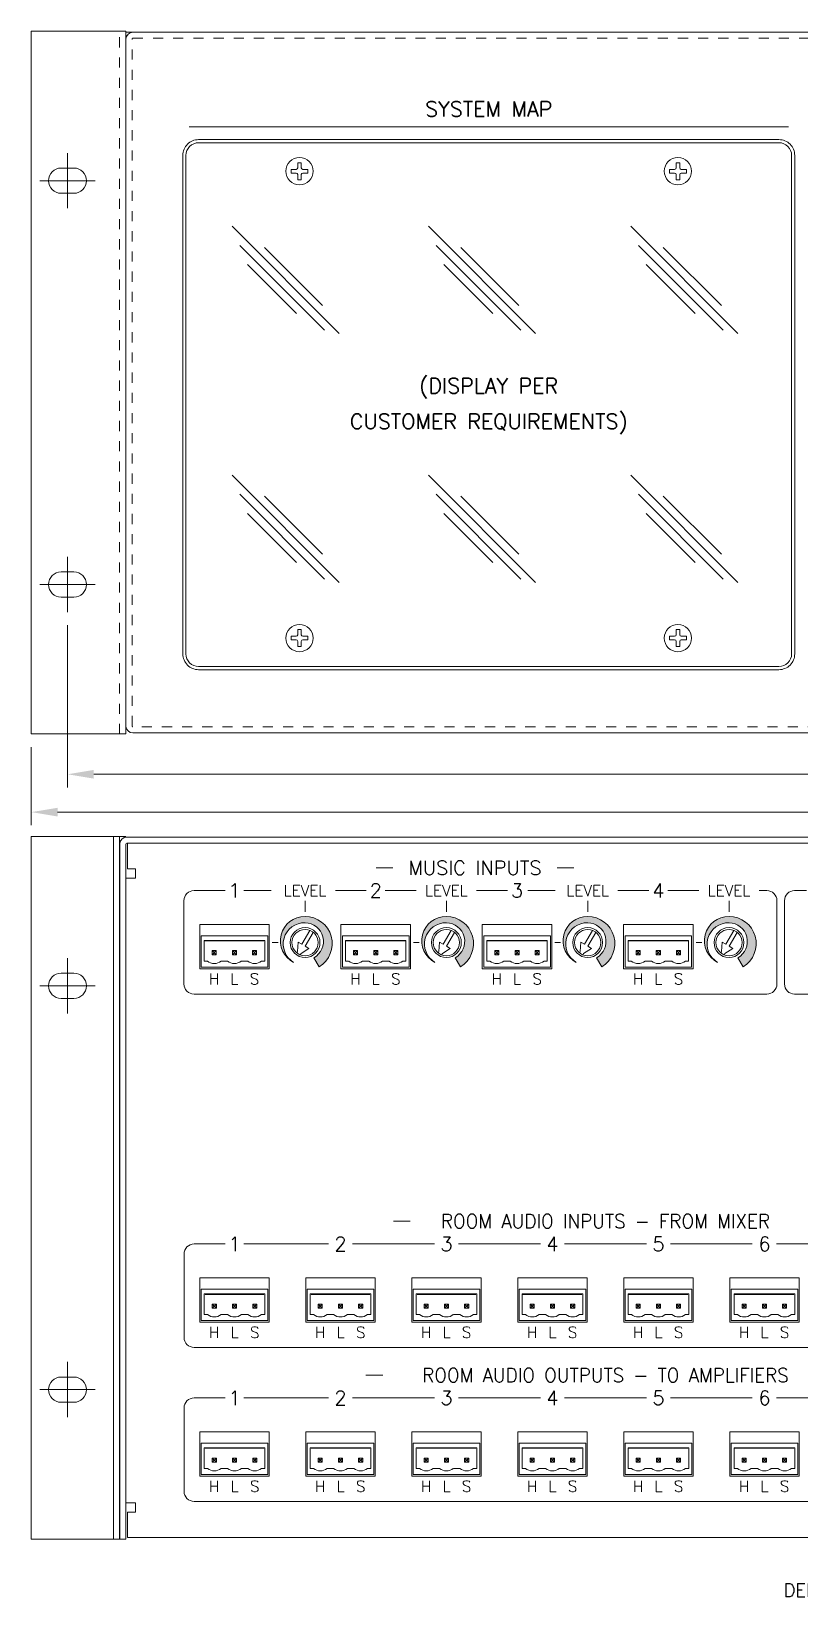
# Model space of a CAD drawing. Header units: inches. Extents: x 4.4 to 24.6, y 1.9 to 17.4.
# Drawn here: x 4.39 to 12, y 1.85 to 17.36 of the extents above; entities that cross this region are included whole.
import ezdxf
from ezdxf.enums import TextEntityAlignment as Align

# ---------------------------------------------------------------- set-up
doc = ezdxf.new("R2010")
doc.units = ezdxf.units.IN
doc.header["$LTSCALE"] = 0.4
doc.header["$MEASUREMENT"] = 0
doc.linetypes.add('HIDDEN', pattern=[0.375, 0.25, -0.125])
for name, color, linetype, lineweight in [('ML800-DIMENSION', 7, 'Continuous', 9), ('ML800-HIDDEN', 7, 'HIDDEN', 5), ('ML800-OBJECT', 7, 'Continuous', 15), ('ML800-TEXT', 7, 'Continuous', 9)]:
    doc.layers.add(name, color=color, linetype=linetype, lineweight=lineweight)
doc.styles.add('C-Size', font='romans.shx', dxfattribs={"height": 0.13})
doc.styles.add('Romans', font='romans')
doc.styles.add('TERMINALS', font='romans.shx', dxfattribs={"height": 0.11})
doc.styles.add('TITLE', font='romans.shx', dxfattribs={"height": 0.14})
doc.dimstyles.new('C-Size 2plc', dxfattribs={"dimscale": 0, "dimtxt": 0.13, "dimasz": 0.26, "dimexe": 0.13, "dimexo": 0.13, "dimgap": 0.117, "dimtad": 0, "dimtih": 1, "dimtoh": 1, "dimzin": 4, "dimdsep": 46, "dimtxsty": 'Romans', "dimcen": 0.09, "dimclrd": 256, "dimclre": 256, "dimclrt": 256, "dimazin": 0, "dimtfac": 1, "dimtofl": 0, "dimtmove": 0, "dimatfit": 3, "dimfxl": 0, "dimtolj": 1, "dimtzin": 0, "dimlwd": -1, "dimlwe": -1, "dimarcsym": 0})

# ---------------------------------------------------------------- blocks, each defined once
blk = doc.blocks.new('*D4')
at = {"layer": 'Defpoints', "color": 0}
for p in [(4.751, 11.606), (23.033, 11.606), (23.033, 10)]:
    blk.add_point(p, dxfattribs=at)
at = {"layer": 'ML800-DIMENSION'}
for p, q in [((4.751, 11.476), (4.751, 9.87)), ((23.033, 11.476), (23.033, 9.87)), ((5.011, 10), (13.524, 10)), ((22.773, 10), (14.26, 10))]:
    blk.add_line(p, q, dxfattribs=at)
for points in [[(5.011, 10.043), (5.011, 9.957), (4.751, 10)], [(22.773, 10.043), (22.773, 9.957), (23.033, 10)]]:
    blk.add_solid(points, dxfattribs=at)
at = {"layer": 'ML800-DIMENSION', "insert": (13.892, 10), "char_height": 0.13, "attachment_point": 5, "style": 'Romans'}
blk.add_mtext('\\A1;18.28', dxfattribs=at)
blk = doc.blocks.new('*D5')
at = {"layer": 'Defpoints', "color": 0}
for p in [(4.392, 10.399), (23.392, 10.399), (23.392, 9.625)]:
    blk.add_point(p, dxfattribs=at)
at = {"layer": 'ML800-DIMENSION'}
for p, q in [((4.392, 10.269), (4.392, 9.495)), ((23.392, 10.269), (23.392, 9.495)), ((4.652, 9.625), (13.524, 9.625)), ((23.132, 9.625), (14.26, 9.625))]:
    blk.add_line(p, q, dxfattribs=at)
for points in [[(4.652, 9.668), (4.652, 9.582), (4.392, 9.625)], [(23.132, 9.668), (23.132, 9.582), (23.392, 9.625)]]:
    blk.add_solid(points, dxfattribs=at)
at = {"layer": 'ML800-DIMENSION', "insert": (13.892, 9.625), "char_height": 0.13, "attachment_point": 5, "style": 'Romans'}
blk.add_mtext('\\A1;19.00', dxfattribs=at)

msp = doc.modelspace()

# ---------------------------------------------------------------- hatches: boundary and pattern name
at = {"layer": 'ML800-TEXT'}
for points in [[(7.104, 8.591, 0.794148), (6.991, 8.137, -0.775683), (7.104, 8.529, -0.764928), (7.191, 8.182), (7.243, 8.093, 0.762303)], [(8.504, 8.591, 0.794148), (8.391, 8.137, -0.775683), (8.504, 8.529, -0.764928), (8.591, 8.182), (8.643, 8.093, 0.762303)], [(9.904, 8.591, 0.794148), (9.791, 8.137, -0.775683), (9.904, 8.529, -0.764928), (9.991, 8.182), (10.043, 8.093, 0.762303)], [(11.304, 8.591, 0.794148), (11.191, 8.137, -0.775683), (11.304, 8.529, -0.764928), (11.391, 8.182), (11.443, 8.093, 0.762303)]]:
    msp.add_hatch(color=256, dxfattribs=at).paths.add_polyline_path(points)

# ---------------------------------------------------------------- linework, layer by layer
at = {"layer": 'ML800-DIMENSION'}
for p, q in [((4.751, 16.152), (4.751, 15.606)), ((5.025, 15.879), (4.477, 15.879)), ((7.441, 14.366), (6.381, 15.427)), ((9.387, 14.366), (8.326, 15.427)), ((11.392, 14.366), (10.331, 15.427)), ((7.296, 14.398), (6.457, 15.238)), ((7.277, 14.644), (6.702, 15.218)), ((9.242, 14.398), (8.402, 15.238)), ((9.223, 14.644), (8.648, 15.218)), ((11.247, 14.398), (10.407, 15.238)), ((11.228, 14.644), (10.653, 15.218)), ((7.019, 14.563), (6.533, 15.049)), ((8.965, 14.563), (8.478, 15.049)), ((10.97, 14.563), (10.483, 15.049)), ((7.441, 11.901), (6.381, 12.962)), ((9.387, 11.901), (8.326, 12.962)), ((11.392, 11.901), (10.331, 12.962)), ((7.296, 11.933), (6.457, 12.773)), ((7.277, 12.179), (6.702, 12.754)), ((9.242, 11.933), (8.402, 12.773)), ((9.223, 12.179), (8.648, 12.754)), ((11.247, 11.933), (10.407, 12.773)), ((11.228, 12.179), (10.653, 12.754)), ((7.019, 12.098), (6.533, 12.584)), ((8.965, 12.098), (8.478, 12.584)), ((10.97, 12.098), (10.483, 12.584)), ((4.751, 12.152), (4.751, 11.606)), ((5.025, 11.879), (4.477, 11.879)), ((4.751, 8.179), (4.751, 7.632)), ((5.025, 7.905), (4.477, 7.905)), ((4.751, 4.179), (4.751, 3.632)), ((5.025, 3.905), (4.477, 3.905))]:
    msp.add_line(p, q, dxfattribs=at)
at = {"layer": 'ML800-HIDDEN'}
for p, q in [((5.267, 10.399), (5.267, 17.359)), ((5.39, 10.478), (5.39, 17.282)), ((5.398, 17.29), (22.386, 17.29)), ((22.386, 10.47), (5.398, 10.47))]:
    msp.add_line(p, q, dxfattribs=at)
for centre, start, end in [((5.398, 17.282), 90, 180), ((5.398, 10.478), 180, 270)]:
    msp.add_arc(centre, 0.008, start, end, dxfattribs=at)
at = {"layer": 'ML800-OBJECT'}
for p, q in [((4.392, 17.359), (5.327, 17.359)), ((4.392, 10.399), (4.392, 17.359)), ((5.327, 10.399), (5.327, 17.359)), ((5.327, 17.35), (22.457, 17.35)), ((5.327, 17.29), (5.33, 17.29)), ((5.33, 10.478), (5.33, 17.282)), ((4.813, 16.004), (4.688, 16.004)), ((6.965, 15.955), (6.965, 15.991)), ((6.965, 15.991), (7.016, 15.991)), ((7.031, 16.057), (7.067, 16.057)), ((7.031, 16.006), (7.031, 16.057)), ((7.067, 16.006), (7.067, 16.057)), ((7.082, 15.991), (7.133, 15.991)), ((7.133, 15.955), (7.133, 15.991)), ((10.714, 15.955), (10.714, 15.991)), ((10.765, 15.991), (10.714, 15.991)), ((10.816, 16.057), (10.78, 16.057)), ((10.78, 16.006), (10.78, 16.057)), ((10.816, 16.006), (10.816, 16.057)), ((10.882, 15.991), (10.831, 15.991)), ((10.882, 15.955), (10.882, 15.991)), ((6.965, 15.955), (7.016, 15.955)), ((7.031, 15.889), (7.031, 15.94)), ((7.031, 15.889), (7.067, 15.889)), ((7.067, 15.889), (7.067, 15.94)), ((7.082, 15.955), (7.133, 15.955)), ((10.765, 15.955), (10.714, 15.955)), ((10.78, 15.889), (10.78, 15.94)), ((10.816, 15.889), (10.78, 15.889)), ((10.816, 15.889), (10.816, 15.94)), ((10.882, 15.955), (10.831, 15.955)), ((4.813, 15.754), (4.688, 15.754)), ((5.924, 11.6), (5.924, 15.724)), ((11.924, 15.724), (11.924, 11.6)), ((4.813, 12.004), (4.688, 12.004)), ((4.813, 11.754), (4.688, 11.754)), ((6.965, 11.367), (7.016, 11.367)), ((6.965, 11.367), (6.965, 11.331)), ((6.965, 11.331), (7.016, 11.331)), ((7.031, 11.433), (7.067, 11.433)), ((7.031, 11.433), (7.031, 11.382)), ((7.067, 11.433), (7.067, 11.382)), ((7.082, 11.367), (7.133, 11.367)), ((7.082, 11.331), (7.133, 11.331)), ((7.133, 11.367), (7.133, 11.331)), ((10.714, 11.367), (10.714, 11.331)), ((10.765, 11.367), (10.714, 11.367)), ((10.765, 11.331), (10.714, 11.331)), ((10.78, 11.433), (10.78, 11.382)), ((10.816, 11.433), (10.78, 11.433)), ((10.816, 11.433), (10.816, 11.382)), ((10.882, 11.367), (10.831, 11.367)), ((10.882, 11.331), (10.831, 11.331)), ((10.882, 11.367), (10.882, 11.331)), ((7.031, 11.316), (7.031, 11.265)), ((7.031, 11.265), (7.067, 11.265)), ((7.067, 11.316), (7.067, 11.265)), ((10.78, 11.316), (10.78, 11.265)), ((10.816, 11.265), (10.78, 11.265)), ((10.816, 11.316), (10.816, 11.265)), ((5.327, 10.399), (4.392, 10.399)), ((5.398, 10.41), (22.386, 10.41)), ((4.392, 9.385), (5.327, 9.385)), ((4.392, 2.425), (4.392, 9.385)), ((5.207, 2.425), (5.207, 9.385)), ((5.267, 2.425), (5.267, 9.385)), ((5.268, 9.308), (5.268, 2.425)), ((5.327, 9.377), (5.327, 9.385)), ((5.33, 9.308), (5.33, 2.425)), ((22.446, 9.378), (5.338, 9.378)), ((22.446, 9.316), (5.338, 9.316)), ((5.345, 9.316), (5.345, 9.065)), ((5.345, 9.065), (5.423, 9.065)), ((5.423, 8.972), (5.423, 9.065)), ((5.33, 8.972), (5.423, 8.972)), ((6.748, 8.511), (6.06, 8.511)), ((6.06, 8.511), (6.06, 8.073)), ((6.074, 8.399), (6.734, 8.399)), ((6.074, 8.399), (6.074, 8.089)), ((6.734, 8.399), (6.734, 8.089)), ((6.748, 8.511), (6.748, 8.073)), ((7.072, 8.317), (7.151, 8.454)), ((7.106, 8.297), (7.185, 8.434)), ((8.148, 8.511), (7.46, 8.511)), ((7.46, 8.511), (7.46, 8.073)), ((7.474, 8.399), (8.134, 8.399)), ((7.474, 8.399), (7.474, 8.089)), ((8.134, 8.399), (8.134, 8.089)), ((8.148, 8.511), (8.148, 8.073)), ((8.472, 8.317), (8.551, 8.454)), ((8.506, 8.297), (8.585, 8.434)), ((9.548, 8.511), (8.86, 8.511)), ((8.86, 8.511), (8.86, 8.073)), ((8.874, 8.399), (9.534, 8.399)), ((8.874, 8.399), (8.874, 8.089)), ((9.534, 8.399), (9.534, 8.089)), ((9.548, 8.511), (9.548, 8.073)), ((9.872, 8.317), (9.951, 8.454)), ((9.906, 8.297), (9.985, 8.434)), ((10.948, 8.511), (10.26, 8.511)), ((10.26, 8.511), (10.26, 8.073)), ((10.274, 8.399), (10.934, 8.399)), ((10.274, 8.399), (10.274, 8.089)), ((10.934, 8.399), (10.934, 8.089)), ((10.948, 8.511), (10.948, 8.073)), ((11.272, 8.317), (11.351, 8.454)), ((11.306, 8.297), (11.385, 8.434)), ((6.104, 8.355), (6.704, 8.355)), ((6.104, 8.355), (6.104, 8.149)), ((6.696, 8.349), (6.112, 8.349)), ((6.184, 8.253), (6.224, 8.213)), ((6.184, 8.213), (6.224, 8.253)), ((6.184, 8.253), (6.184, 8.213)), ((6.184, 8.253), (6.224, 8.253)), ((6.224, 8.253), (6.224, 8.213)), ((6.384, 8.253), (6.424, 8.213)), ((6.384, 8.213), (6.424, 8.253)), ((6.384, 8.253), (6.424, 8.253)), ((6.384, 8.253), (6.384, 8.213)), ((6.424, 8.253), (6.424, 8.213)), ((6.584, 8.253), (6.584, 8.213)), ((6.584, 8.253), (6.624, 8.253)), ((6.584, 8.213), (6.624, 8.253)), ((6.584, 8.253), (6.624, 8.213)), ((6.624, 8.253), (6.624, 8.213)), ((6.704, 8.355), (6.704, 8.149)), ((7.022, 8.232), (7.03, 8.245)), ((7.035, 8.338), (7.03, 8.245)), ((7.072, 8.317), (7.035, 8.338)), ((7.057, 8.212), (7.064, 8.225)), ((7.143, 8.276), (7.064, 8.225)), ((7.143, 8.276), (7.106, 8.297)), ((7.504, 8.355), (8.104, 8.355)), ((7.504, 8.355), (7.504, 8.149)), ((8.096, 8.349), (7.512, 8.349)), ((7.584, 8.253), (7.624, 8.213)), ((7.584, 8.213), (7.624, 8.253)), ((7.584, 8.253), (7.584, 8.213)), ((7.584, 8.253), (7.624, 8.253)), ((7.624, 8.253), (7.624, 8.213)), ((7.784, 8.253), (7.824, 8.213)), ((7.784, 8.213), (7.824, 8.253)), ((7.784, 8.253), (7.824, 8.253)), ((7.784, 8.253), (7.784, 8.213)), ((7.824, 8.253), (7.824, 8.213)), ((7.984, 8.253), (7.984, 8.213)), ((7.984, 8.253), (8.024, 8.253)), ((7.984, 8.213), (8.024, 8.253)), ((7.984, 8.253), (8.024, 8.213)), ((8.024, 8.253), (8.024, 8.213)), ((8.104, 8.355), (8.104, 8.149)), ((8.422, 8.232), (8.43, 8.245)), ((8.435, 8.338), (8.43, 8.245)), ((8.472, 8.317), (8.435, 8.338)), ((8.457, 8.212), (8.464, 8.225)), ((8.543, 8.276), (8.464, 8.225)), ((8.543, 8.276), (8.506, 8.297)), ((8.904, 8.355), (9.504, 8.355)), ((8.904, 8.355), (8.904, 8.149)), ((9.496, 8.349), (8.912, 8.349)), ((8.984, 8.253), (9.024, 8.213)), ((8.984, 8.213), (9.024, 8.253)), ((8.984, 8.253), (8.984, 8.213)), ((8.984, 8.253), (9.024, 8.253)), ((9.024, 8.253), (9.024, 8.213)), ((9.184, 8.253), (9.224, 8.213)), ((9.184, 8.213), (9.224, 8.253)), ((9.184, 8.253), (9.224, 8.253)), ((9.184, 8.253), (9.184, 8.213)), ((9.224, 8.253), (9.224, 8.213)), ((9.384, 8.253), (9.384, 8.213)), ((9.384, 8.253), (9.424, 8.253)), ((9.384, 8.213), (9.424, 8.253)), ((9.384, 8.253), (9.424, 8.213)), ((9.424, 8.253), (9.424, 8.213)), ((9.504, 8.355), (9.504, 8.149)), ((9.822, 8.232), (9.83, 8.245)), ((9.835, 8.338), (9.83, 8.245)), ((9.872, 8.317), (9.835, 8.338)), ((9.857, 8.212), (9.864, 8.225)), ((9.943, 8.276), (9.864, 8.225)), ((9.943, 8.276), (9.906, 8.297)), ((10.304, 8.355), (10.904, 8.355)), ((10.304, 8.355), (10.304, 8.149)), ((10.896, 8.349), (10.312, 8.349)), ((10.384, 8.253), (10.424, 8.213)), ((10.384, 8.213), (10.424, 8.253)), ((10.384, 8.253), (10.384, 8.213)), ((10.384, 8.253), (10.424, 8.253)), ((10.424, 8.253), (10.424, 8.213)), ((10.584, 8.253), (10.624, 8.213)), ((10.584, 8.213), (10.624, 8.253)), ((10.584, 8.253), (10.624, 8.253)), ((10.584, 8.253), (10.584, 8.213)), ((10.624, 8.253), (10.624, 8.213)), ((10.784, 8.253), (10.784, 8.213)), ((10.784, 8.253), (10.824, 8.253)), ((10.784, 8.213), (10.824, 8.253)), ((10.784, 8.253), (10.824, 8.213)), ((10.824, 8.253), (10.824, 8.213)), ((10.904, 8.355), (10.904, 8.149)), ((10.978, 8.333), (11.036, 8.333)), ((11.222, 8.232), (11.23, 8.245)), ((11.235, 8.338), (11.23, 8.245)), ((11.272, 8.317), (11.235, 8.338)), ((11.257, 8.212), (11.264, 8.225)), ((11.343, 8.276), (11.264, 8.225)), ((11.343, 8.276), (11.306, 8.297)), ((6.748, 8.073), (6.06, 8.073)), ((6.074, 8.089), (6.734, 8.089)), ((6.104, 8.149), (6.136, 8.149)), ((6.184, 8.213), (6.224, 8.213)), ((6.272, 8.149), (6.336, 8.149)), ((6.384, 8.213), (6.424, 8.213)), ((6.472, 8.149), (6.536, 8.149)), ((6.584, 8.213), (6.624, 8.213)), ((6.672, 8.149), (6.704, 8.149)), ((8.148, 8.073), (7.46, 8.073)), ((7.474, 8.089), (8.134, 8.089)), ((7.504, 8.149), (7.536, 8.149)), ((7.584, 8.213), (7.624, 8.213)), ((7.672, 8.149), (7.736, 8.149)), ((7.784, 8.213), (7.824, 8.213)), ((7.872, 8.149), (7.936, 8.149)), ((7.984, 8.213), (8.024, 8.213)), ((8.072, 8.149), (8.104, 8.149)), ((9.548, 8.073), (8.86, 8.073)), ((8.874, 8.089), (9.534, 8.089)), ((8.904, 8.149), (8.936, 8.149)), ((8.984, 8.213), (9.024, 8.213)), ((9.072, 8.149), (9.136, 8.149)), ((9.184, 8.213), (9.224, 8.213)), ((9.272, 8.149), (9.336, 8.149)), ((9.384, 8.213), (9.424, 8.213)), ((9.472, 8.149), (9.504, 8.149)), ((10.948, 8.073), (10.26, 8.073)), ((10.274, 8.089), (10.934, 8.089)), ((10.304, 8.149), (10.336, 8.149)), ((10.384, 8.213), (10.424, 8.213)), ((10.472, 8.149), (10.536, 8.149)), ((10.584, 8.213), (10.624, 8.213)), ((10.672, 8.149), (10.736, 8.149)), ((10.784, 8.213), (10.824, 8.213)), ((10.872, 8.149), (10.904, 8.149)), ((4.813, 8.03), (4.688, 8.03)), ((4.813, 7.78), (4.688, 7.78)), ((6.061, 5.011), (6.061, 4.573)), ((6.749, 5.011), (6.061, 5.011)), ((6.749, 5.011), (6.749, 4.573)), ((7.111, 5.011), (7.111, 4.573)), ((7.799, 5.011), (7.111, 5.011)), ((7.799, 5.011), (7.799, 4.573)), ((8.849, 5.011), (8.161, 5.011)), ((8.161, 5.011), (8.161, 4.573)), ((8.849, 5.011), (8.849, 4.573)), ((9.899, 5.011), (9.211, 5.011)), ((9.211, 5.011), (9.211, 4.573)), ((9.899, 5.011), (9.899, 4.573)), ((10.949, 5.011), (10.261, 5.011)), ((10.261, 5.011), (10.261, 4.573)), ((10.949, 5.011), (10.949, 4.573)), ((11.311, 5.011), (11.311, 4.573)), ((11.999, 5.011), (11.311, 5.011)), ((11.999, 5.011), (11.999, 4.573)), ((6.075, 4.899), (6.735, 4.899)), ((6.075, 4.899), (6.075, 4.589)), ((6.105, 4.855), (6.705, 4.855)), ((6.105, 4.855), (6.105, 4.649)), ((6.697, 4.849), (6.113, 4.849)), ((6.705, 4.855), (6.705, 4.649)), ((6.735, 4.899), (6.735, 4.589)), ((7.125, 4.899), (7.785, 4.899)), ((7.125, 4.899), (7.125, 4.589)), ((7.155, 4.855), (7.755, 4.855)), ((7.155, 4.855), (7.155, 4.649)), ((7.747, 4.849), (7.163, 4.849)), ((7.755, 4.855), (7.755, 4.649)), ((7.785, 4.899), (7.785, 4.589)), ((8.175, 4.899), (8.835, 4.899)), ((8.175, 4.899), (8.175, 4.589)), ((8.205, 4.855), (8.805, 4.855)), ((8.205, 4.855), (8.205, 4.649)), ((8.797, 4.849), (8.213, 4.849)), ((8.805, 4.855), (8.805, 4.649)), ((8.835, 4.899), (8.835, 4.589)), ((9.225, 4.899), (9.885, 4.899)), ((9.225, 4.899), (9.225, 4.589)), ((9.255, 4.855), (9.855, 4.855)), ((9.255, 4.855), (9.255, 4.649)), ((9.847, 4.849), (9.263, 4.849)), ((9.855, 4.855), (9.855, 4.649)), ((9.885, 4.899), (9.885, 4.589)), ((10.275, 4.899), (10.935, 4.899)), ((10.275, 4.899), (10.275, 4.589)), ((10.305, 4.855), (10.905, 4.855)), ((10.305, 4.855), (10.305, 4.649)), ((10.897, 4.849), (10.313, 4.849)), ((10.905, 4.855), (10.905, 4.649)), ((10.935, 4.899), (10.935, 4.589)), ((11.325, 4.899), (11.985, 4.899)), ((11.325, 4.899), (11.325, 4.589)), ((11.355, 4.855), (11.955, 4.855)), ((11.355, 4.855), (11.355, 4.649)), ((11.947, 4.849), (11.363, 4.849)), ((11.955, 4.855), (11.955, 4.649)), ((11.985, 4.899), (11.985, 4.589)), ((6.185, 4.753), (6.225, 4.713)), ((6.185, 4.713), (6.225, 4.753)), ((6.185, 4.753), (6.185, 4.713)), ((6.185, 4.753), (6.225, 4.753)), ((6.185, 4.713), (6.225, 4.713)), ((6.225, 4.753), (6.225, 4.713)), ((6.385, 4.753), (6.425, 4.713)), ((6.385, 4.713), (6.425, 4.753)), ((6.385, 4.753), (6.425, 4.753)), ((6.385, 4.753), (6.385, 4.713)), ((6.385, 4.713), (6.425, 4.713)), ((6.425, 4.753), (6.425, 4.713)), ((6.585, 4.753), (6.585, 4.713)), ((6.585, 4.753), (6.625, 4.753)), ((6.585, 4.713), (6.625, 4.753)), ((6.585, 4.753), (6.625, 4.713)), ((6.585, 4.713), (6.625, 4.713)), ((6.625, 4.753), (6.625, 4.713)), ((7.235, 4.753), (7.275, 4.713)), ((7.235, 4.713), (7.275, 4.753)), ((7.235, 4.753), (7.235, 4.713)), ((7.235, 4.753), (7.275, 4.753)), ((7.235, 4.713), (7.275, 4.713)), ((7.275, 4.753), (7.275, 4.713)), ((7.435, 4.753), (7.475, 4.713)), ((7.435, 4.713), (7.475, 4.753)), ((7.435, 4.753), (7.475, 4.753)), ((7.435, 4.753), (7.435, 4.713)), ((7.435, 4.713), (7.475, 4.713)), ((7.475, 4.753), (7.475, 4.713)), ((7.635, 4.753), (7.635, 4.713)), ((7.635, 4.753), (7.675, 4.753)), ((7.635, 4.713), (7.675, 4.753)), ((7.635, 4.753), (7.675, 4.713)), ((7.635, 4.713), (7.675, 4.713)), ((7.675, 4.753), (7.675, 4.713)), ((8.285, 4.753), (8.325, 4.713)), ((8.285, 4.713), (8.325, 4.753)), ((8.285, 4.753), (8.285, 4.713)), ((8.285, 4.753), (8.325, 4.753)), ((8.285, 4.713), (8.325, 4.713)), ((8.325, 4.753), (8.325, 4.713)), ((8.485, 4.753), (8.525, 4.713)), ((8.485, 4.713), (8.525, 4.753)), ((8.485, 4.753), (8.525, 4.753)), ((8.485, 4.753), (8.485, 4.713)), ((8.485, 4.713), (8.525, 4.713)), ((8.525, 4.753), (8.525, 4.713)), ((8.685, 4.753), (8.685, 4.713)), ((8.685, 4.753), (8.725, 4.753)), ((8.685, 4.713), (8.725, 4.753)), ((8.685, 4.753), (8.725, 4.713)), ((8.685, 4.713), (8.725, 4.713)), ((8.725, 4.753), (8.725, 4.713)), ((9.335, 4.753), (9.375, 4.713)), ((9.335, 4.713), (9.375, 4.753)), ((9.335, 4.753), (9.335, 4.713)), ((9.335, 4.753), (9.375, 4.753)), ((9.335, 4.713), (9.375, 4.713)), ((9.375, 4.753), (9.375, 4.713)), ((9.535, 4.753), (9.575, 4.713)), ((9.535, 4.713), (9.575, 4.753)), ((9.535, 4.753), (9.575, 4.753)), ((9.535, 4.753), (9.535, 4.713)), ((9.535, 4.713), (9.575, 4.713)), ((9.575, 4.753), (9.575, 4.713)), ((9.735, 4.753), (9.735, 4.713)), ((9.735, 4.753), (9.775, 4.753)), ((9.735, 4.713), (9.775, 4.753)), ((9.735, 4.753), (9.775, 4.713)), ((9.735, 4.713), (9.775, 4.713)), ((9.775, 4.753), (9.775, 4.713)), ((10.385, 4.753), (10.425, 4.713)), ((10.385, 4.713), (10.425, 4.753)), ((10.385, 4.753), (10.385, 4.713)), ((10.385, 4.753), (10.425, 4.753)), ((10.385, 4.713), (10.425, 4.713)), ((10.425, 4.753), (10.425, 4.713)), ((10.585, 4.753), (10.625, 4.713)), ((10.585, 4.713), (10.625, 4.753)), ((10.585, 4.753), (10.625, 4.753)), ((10.585, 4.753), (10.585, 4.713)), ((10.585, 4.713), (10.625, 4.713)), ((10.625, 4.753), (10.625, 4.713)), ((10.785, 4.753), (10.785, 4.713)), ((10.785, 4.753), (10.825, 4.753)), ((10.785, 4.713), (10.825, 4.753)), ((10.785, 4.753), (10.825, 4.713)), ((10.785, 4.713), (10.825, 4.713)), ((10.825, 4.753), (10.825, 4.713)), ((11.435, 4.753), (11.475, 4.713)), ((11.435, 4.713), (11.475, 4.753)), ((11.435, 4.753), (11.435, 4.713)), ((11.435, 4.753), (11.475, 4.753)), ((11.435, 4.713), (11.475, 4.713)), ((11.475, 4.753), (11.475, 4.713)), ((11.635, 4.753), (11.675, 4.713)), ((11.635, 4.713), (11.675, 4.753)), ((11.635, 4.753), (11.675, 4.753)), ((11.635, 4.753), (11.635, 4.713)), ((11.635, 4.713), (11.675, 4.713)), ((11.675, 4.753), (11.675, 4.713)), ((11.835, 4.753), (11.835, 4.713)), ((11.835, 4.753), (11.875, 4.753)), ((11.835, 4.713), (11.875, 4.753)), ((11.835, 4.753), (11.875, 4.713)), ((11.835, 4.713), (11.875, 4.713)), ((11.875, 4.753), (11.875, 4.713)), ((6.749, 4.573), (6.061, 4.573)), ((6.075, 4.589), (6.735, 4.589)), ((6.105, 4.649), (6.137, 4.649)), ((6.273, 4.649), (6.337, 4.649)), ((6.473, 4.649), (6.537, 4.649)), ((6.673, 4.649), (6.705, 4.649)), ((7.799, 4.573), (7.111, 4.573)), ((7.125, 4.589), (7.785, 4.589)), ((7.155, 4.649), (7.187, 4.649)), ((7.323, 4.649), (7.387, 4.649)), ((7.523, 4.649), (7.587, 4.649)), ((7.723, 4.649), (7.755, 4.649)), ((8.849, 4.573), (8.161, 4.573)), ((8.175, 4.589), (8.835, 4.589)), ((8.205, 4.649), (8.237, 4.649)), ((8.373, 4.649), (8.437, 4.649)), ((8.573, 4.649), (8.637, 4.649)), ((8.773, 4.649), (8.805, 4.649)), ((9.899, 4.573), (9.211, 4.573)), ((9.225, 4.589), (9.885, 4.589)), ((9.255, 4.649), (9.287, 4.649)), ((9.423, 4.649), (9.487, 4.649)), ((9.623, 4.649), (9.687, 4.649)), ((9.823, 4.649), (9.855, 4.649)), ((10.949, 4.573), (10.261, 4.573)), ((10.275, 4.589), (10.935, 4.589)), ((10.305, 4.649), (10.337, 4.649)), ((10.473, 4.649), (10.537, 4.649)), ((10.673, 4.649), (10.737, 4.649)), ((10.873, 4.649), (10.905, 4.649)), ((11.999, 4.573), (11.311, 4.573)), ((11.325, 4.589), (11.985, 4.589)), ((11.355, 4.649), (11.387, 4.649)), ((11.523, 4.649), (11.587, 4.649)), ((11.723, 4.649), (11.787, 4.649)), ((11.923, 4.649), (11.955, 4.649)), ((4.813, 4.03), (4.688, 4.03)), ((4.813, 3.78), (4.688, 3.78)), ((6.749, 3.486), (6.061, 3.486)), ((6.061, 3.486), (6.061, 3.048)), ((6.749, 3.486), (6.749, 3.048)), ((7.799, 3.486), (7.111, 3.486)), ((7.111, 3.486), (7.111, 3.048)), ((7.799, 3.486), (7.799, 3.048)), ((8.849, 3.486), (8.161, 3.486)), ((8.161, 3.486), (8.161, 3.048)), ((8.849, 3.486), (8.849, 3.048)), ((9.899, 3.486), (9.211, 3.486)), ((9.211, 3.486), (9.211, 3.048)), ((9.899, 3.486), (9.899, 3.048)), ((10.949, 3.486), (10.261, 3.486)), ((10.261, 3.486), (10.261, 3.048)), ((10.949, 3.486), (10.949, 3.048)), ((11.999, 3.486), (11.311, 3.486)), ((11.311, 3.486), (11.311, 3.048)), ((11.999, 3.486), (11.999, 3.048)), ((6.075, 3.374), (6.735, 3.374)), ((6.075, 3.374), (6.075, 3.064)), ((6.105, 3.33), (6.705, 3.33)), ((6.105, 3.33), (6.105, 3.124)), ((6.697, 3.324), (6.113, 3.324)), ((6.705, 3.33), (6.705, 3.124)), ((6.735, 3.374), (6.735, 3.064)), ((7.125, 3.374), (7.785, 3.374)), ((7.125, 3.374), (7.125, 3.064)), ((7.155, 3.33), (7.755, 3.33)), ((7.155, 3.33), (7.155, 3.124)), ((7.747, 3.324), (7.163, 3.324)), ((7.755, 3.33), (7.755, 3.124)), ((7.785, 3.374), (7.785, 3.064)), ((8.175, 3.374), (8.835, 3.374)), ((8.175, 3.374), (8.175, 3.064)), ((8.205, 3.33), (8.805, 3.33)), ((8.205, 3.33), (8.205, 3.124)), ((8.797, 3.324), (8.213, 3.324)), ((8.805, 3.33), (8.805, 3.124)), ((8.835, 3.374), (8.835, 3.064)), ((9.225, 3.374), (9.885, 3.374)), ((9.225, 3.374), (9.225, 3.064)), ((9.255, 3.33), (9.855, 3.33)), ((9.255, 3.33), (9.255, 3.124)), ((9.847, 3.324), (9.263, 3.324)), ((9.855, 3.33), (9.855, 3.124)), ((9.885, 3.374), (9.885, 3.064)), ((10.275, 3.374), (10.935, 3.374)), ((10.275, 3.374), (10.275, 3.064)), ((10.305, 3.33), (10.905, 3.33)), ((10.305, 3.33), (10.305, 3.124)), ((10.897, 3.324), (10.313, 3.324)), ((10.905, 3.33), (10.905, 3.124)), ((10.935, 3.374), (10.935, 3.064)), ((11.325, 3.374), (11.985, 3.374)), ((11.325, 3.374), (11.325, 3.064)), ((11.355, 3.33), (11.955, 3.33)), ((11.355, 3.33), (11.355, 3.124)), ((11.947, 3.324), (11.363, 3.324)), ((11.955, 3.33), (11.955, 3.124)), ((11.985, 3.374), (11.985, 3.064)), ((6.105, 3.124), (6.137, 3.124)), ((6.185, 3.228), (6.225, 3.188)), ((6.185, 3.188), (6.225, 3.228)), ((6.185, 3.228), (6.185, 3.188)), ((6.185, 3.228), (6.225, 3.228)), ((6.185, 3.188), (6.225, 3.188)), ((6.225, 3.228), (6.225, 3.188)), ((6.273, 3.124), (6.337, 3.124)), ((6.385, 3.228), (6.425, 3.188)), ((6.385, 3.188), (6.425, 3.228)), ((6.385, 3.228), (6.425, 3.228)), ((6.385, 3.228), (6.385, 3.188)), ((6.385, 3.188), (6.425, 3.188)), ((6.425, 3.228), (6.425, 3.188)), ((6.473, 3.124), (6.537, 3.124)), ((6.585, 3.228), (6.585, 3.188)), ((6.585, 3.228), (6.625, 3.228)), ((6.585, 3.188), (6.625, 3.228)), ((6.585, 3.228), (6.625, 3.188)), ((6.585, 3.188), (6.625, 3.188)), ((6.625, 3.228), (6.625, 3.188)), ((6.673, 3.124), (6.705, 3.124)), ((7.155, 3.124), (7.187, 3.124)), ((7.235, 3.228), (7.275, 3.188)), ((7.235, 3.188), (7.275, 3.228)), ((7.235, 3.228), (7.235, 3.188)), ((7.235, 3.228), (7.275, 3.228)), ((7.235, 3.188), (7.275, 3.188)), ((7.275, 3.228), (7.275, 3.188)), ((7.323, 3.124), (7.387, 3.124)), ((7.435, 3.228), (7.475, 3.188)), ((7.435, 3.188), (7.475, 3.228)), ((7.435, 3.228), (7.475, 3.228)), ((7.435, 3.228), (7.435, 3.188)), ((7.435, 3.188), (7.475, 3.188)), ((7.475, 3.228), (7.475, 3.188)), ((7.523, 3.124), (7.587, 3.124)), ((7.635, 3.228), (7.635, 3.188)), ((7.635, 3.228), (7.675, 3.228)), ((7.635, 3.188), (7.675, 3.228)), ((7.635, 3.228), (7.675, 3.188)), ((7.635, 3.188), (7.675, 3.188)), ((7.675, 3.228), (7.675, 3.188)), ((7.723, 3.124), (7.755, 3.124)), ((8.205, 3.124), (8.237, 3.124)), ((8.285, 3.228), (8.325, 3.188)), ((8.285, 3.188), (8.325, 3.228)), ((8.285, 3.228), (8.285, 3.188)), ((8.285, 3.228), (8.325, 3.228)), ((8.285, 3.188), (8.325, 3.188)), ((8.325, 3.228), (8.325, 3.188)), ((8.373, 3.124), (8.437, 3.124)), ((8.485, 3.228), (8.525, 3.188)), ((8.485, 3.188), (8.525, 3.228)), ((8.485, 3.228), (8.525, 3.228)), ((8.485, 3.228), (8.485, 3.188)), ((8.485, 3.188), (8.525, 3.188)), ((8.525, 3.228), (8.525, 3.188)), ((8.573, 3.124), (8.637, 3.124)), ((8.685, 3.228), (8.685, 3.188)), ((8.685, 3.228), (8.725, 3.228)), ((8.685, 3.188), (8.725, 3.228)), ((8.685, 3.228), (8.725, 3.188)), ((8.685, 3.188), (8.725, 3.188)), ((8.725, 3.228), (8.725, 3.188)), ((8.773, 3.124), (8.805, 3.124)), ((9.255, 3.124), (9.287, 3.124)), ((9.335, 3.228), (9.375, 3.188)), ((9.335, 3.188), (9.375, 3.228)), ((9.335, 3.228), (9.335, 3.188)), ((9.335, 3.228), (9.375, 3.228)), ((9.335, 3.188), (9.375, 3.188)), ((9.375, 3.228), (9.375, 3.188)), ((9.423, 3.124), (9.487, 3.124)), ((9.535, 3.228), (9.575, 3.188)), ((9.535, 3.188), (9.575, 3.228)), ((9.535, 3.228), (9.575, 3.228)), ((9.535, 3.228), (9.535, 3.188)), ((9.535, 3.188), (9.575, 3.188)), ((9.575, 3.228), (9.575, 3.188)), ((9.623, 3.124), (9.687, 3.124)), ((9.735, 3.228), (9.735, 3.188)), ((9.735, 3.228), (9.775, 3.228)), ((9.735, 3.188), (9.775, 3.228)), ((9.735, 3.228), (9.775, 3.188)), ((9.735, 3.188), (9.775, 3.188)), ((9.775, 3.228), (9.775, 3.188)), ((9.823, 3.124), (9.855, 3.124)), ((10.305, 3.124), (10.337, 3.124)), ((10.385, 3.228), (10.425, 3.188)), ((10.385, 3.188), (10.425, 3.228)), ((10.385, 3.228), (10.385, 3.188)), ((10.385, 3.228), (10.425, 3.228)), ((10.385, 3.188), (10.425, 3.188)), ((10.425, 3.228), (10.425, 3.188)), ((10.473, 3.124), (10.537, 3.124)), ((10.585, 3.228), (10.625, 3.188)), ((10.585, 3.188), (10.625, 3.228)), ((10.585, 3.228), (10.625, 3.228)), ((10.585, 3.228), (10.585, 3.188)), ((10.585, 3.188), (10.625, 3.188)), ((10.625, 3.228), (10.625, 3.188)), ((10.673, 3.124), (10.737, 3.124)), ((10.785, 3.228), (10.785, 3.188)), ((10.785, 3.228), (10.825, 3.228)), ((10.785, 3.188), (10.825, 3.228)), ((10.785, 3.228), (10.825, 3.188)), ((10.785, 3.188), (10.825, 3.188)), ((10.825, 3.228), (10.825, 3.188)), ((10.873, 3.124), (10.905, 3.124)), ((11.355, 3.124), (11.387, 3.124)), ((11.435, 3.228), (11.475, 3.188)), ((11.435, 3.188), (11.475, 3.228)), ((11.435, 3.228), (11.435, 3.188)), ((11.435, 3.228), (11.475, 3.228)), ((11.435, 3.188), (11.475, 3.188)), ((11.475, 3.228), (11.475, 3.188)), ((11.523, 3.124), (11.587, 3.124)), ((11.635, 3.228), (11.675, 3.188)), ((11.635, 3.188), (11.675, 3.228)), ((11.635, 3.228), (11.675, 3.228)), ((11.635, 3.228), (11.635, 3.188)), ((11.635, 3.188), (11.675, 3.188)), ((11.675, 3.228), (11.675, 3.188)), ((11.723, 3.124), (11.787, 3.124)), ((11.835, 3.228), (11.835, 3.188)), ((11.835, 3.228), (11.875, 3.228)), ((11.835, 3.188), (11.875, 3.228)), ((11.835, 3.228), (11.875, 3.188)), ((11.835, 3.188), (11.875, 3.188)), ((11.875, 3.228), (11.875, 3.188)), ((11.923, 3.124), (11.955, 3.124)), ((6.749, 3.048), (6.061, 3.048)), ((6.075, 3.064), (6.735, 3.064)), ((7.799, 3.048), (7.111, 3.048)), ((7.125, 3.064), (7.785, 3.064)), ((8.849, 3.048), (8.161, 3.048)), ((8.175, 3.064), (8.835, 3.064)), ((9.899, 3.048), (9.211, 3.048)), ((9.225, 3.064), (9.885, 3.064)), ((10.949, 3.048), (10.261, 3.048)), ((10.275, 3.064), (10.935, 3.064)), ((11.999, 3.048), (11.311, 3.048)), ((11.325, 3.064), (11.985, 3.064)), ((5.33, 2.784), (5.423, 2.784)), ((5.345, 2.691), (5.423, 2.691)), ((5.345, 2.691), (5.345, 2.44)), ((5.423, 2.784), (5.423, 2.691)), ((5.327, 2.425), (4.392, 2.425)), ((5.33, 2.425), (5.268, 2.425)), ((22.439, 2.44), (5.345, 2.44))]:
    msp.add_line(p, q, dxfattribs=at)
for points in [[(6.049, 11.036, -0.414214), (5.893, 11.192), (5.893, 16.13, -0.414214), (6.049, 16.286), (11.799, 16.286, -0.414214), (11.955, 16.13), (11.955, 11.192, -0.414214), (11.799, 11.036)], [(6.049, 11.067, -0.414214), (5.924, 11.192), (5.924, 16.13, -0.414214), (6.049, 16.255), (11.799, 16.255, -0.414214), (11.924, 16.13), (11.924, 11.192, -0.414214), (11.799, 11.067)]]:
    msp.add_lwpolyline(points, format="xyb", close=True, dxfattribs=at)
for centre, radius in [((7.049, 15.973), 0.135), ((10.798, 15.973), 0.135), ((7.049, 11.349), 0.135), ((10.798, 11.349), 0.135), ((7.104, 8.333), 0.148), ((7.104, 8.333), 0.13), ((8.504, 8.333), 0.148), ((8.504, 8.333), 0.13), ((9.904, 8.333), 0.148), ((9.904, 8.333), 0.13), ((11.304, 8.333), 0.148), ((11.304, 8.333), 0.13)]:
    msp.add_circle(centre, radius, dxfattribs=at)
for centre, radius, start, end in [((5.398, 17.282), 0.068, 90, 180), ((4.813, 15.879), 0.125, 270, 90), ((7.016, 16.006), 0.015, 270, 0), ((7.082, 16.006), 0.015, 180, 270), ((10.765, 16.006), 0.015, 270, 0), ((10.831, 16.006), 0.015, 180, 270), ((7.016, 15.94), 0.015, 0, 90), ((7.082, 15.94), 0.015, 90, 180), ((10.765, 15.94), 0.015, 0, 90), ((10.831, 15.94), 0.015, 90, 180), ((4.813, 11.879), 0.125, 270, 90), ((7.016, 11.382), 0.015, 270, 0), ((7.016, 11.316), 0.015, 0, 90), ((7.082, 11.382), 0.015, 180, 270), ((7.082, 11.316), 0.015, 90, 180), ((10.765, 11.382), 0.015, 270, 0), ((10.765, 11.316), 0.015, 0, 90), ((10.831, 11.382), 0.015, 180, 270), ((10.831, 11.316), 0.015, 90, 180), ((5.398, 10.478), 0.068, 180, 270), ((5.338, 9.308), 0.07, 90, 180), ((5.338, 9.308), 0.008, 90, 180), ((6.204, 8.233), 0.108, 231.0576, 308.9424), ((6.404, 8.233), 0.108, 231.0576, 308.9424), ((6.604, 8.233), 0.108, 231.0576, 308.9424), ((7.604, 8.233), 0.108, 231.0576, 308.9424), ((7.804, 8.233), 0.108, 231.0576, 308.9424), ((8.004, 8.233), 0.108, 231.0576, 308.9424), ((9.004, 8.233), 0.108, 231.0576, 308.9424), ((9.204, 8.233), 0.108, 231.0576, 308.9424), ((9.404, 8.233), 0.108, 231.0576, 308.9424), ((10.404, 8.233), 0.108, 231.0576, 308.9424), ((10.604, 8.233), 0.108, 231.0576, 308.9424), ((10.804, 8.233), 0.108, 231.0576, 308.9424), ((4.813, 7.905), 0.125, 270, 90), ((6.205, 4.733), 0.108, 231.0576, 308.9424), ((6.405, 4.733), 0.108, 231.0576, 308.9424), ((6.605, 4.733), 0.108, 231.0576, 308.9424), ((7.255, 4.733), 0.108, 231.0576, 308.9424), ((7.455, 4.733), 0.108, 231.0576, 308.9424), ((7.655, 4.733), 0.108, 231.0576, 308.9424), ((8.305, 4.733), 0.108, 231.0576, 308.9424), ((8.505, 4.733), 0.108, 231.0576, 308.9424), ((8.705, 4.733), 0.108, 231.0576, 308.9424), ((9.355, 4.733), 0.108, 231.0576, 308.9424), ((9.555, 4.733), 0.108, 231.0576, 308.9424), ((9.755, 4.733), 0.108, 231.0576, 308.9424), ((10.405, 4.733), 0.108, 231.0576, 308.9424), ((10.605, 4.733), 0.108, 231.0576, 308.9424), ((10.805, 4.733), 0.108, 231.0576, 308.9424), ((11.455, 4.733), 0.108, 231.0576, 308.9424), ((11.655, 4.733), 0.108, 231.0576, 308.9424), ((11.855, 4.733), 0.108, 231.0576, 308.9424), ((4.813, 3.905), 0.125, 270, 90), ((6.205, 3.208), 0.108, 231.0576, 308.9424), ((6.405, 3.208), 0.108, 231.0576, 308.9424), ((6.605, 3.208), 0.108, 231.0576, 308.9424), ((7.255, 3.208), 0.108, 231.0576, 308.9424), ((7.455, 3.208), 0.108, 231.0576, 308.9424), ((7.655, 3.208), 0.108, 231.0576, 308.9424), ((8.305, 3.208), 0.108, 231.0576, 308.9424), ((8.505, 3.208), 0.108, 231.0576, 308.9424), ((8.705, 3.208), 0.108, 231.0576, 308.9424), ((9.355, 3.208), 0.108, 231.0576, 308.9424), ((9.555, 3.208), 0.108, 231.0576, 308.9424), ((9.755, 3.208), 0.108, 231.0576, 308.9424), ((10.405, 3.208), 0.108, 231.0576, 308.9424), ((10.605, 3.208), 0.108, 231.0576, 308.9424), ((10.805, 3.208), 0.108, 231.0576, 308.9424), ((11.455, 3.208), 0.108, 231.0576, 308.9424), ((11.655, 3.208), 0.108, 231.0576, 308.9424), ((11.855, 3.208), 0.108, 231.0576, 308.9424)]:
    msp.add_arc(centre, radius, start, end, dxfattribs=at)
at = {"layer": 'ML800-OBJECT', "extrusion": (0, 0, -1)}
for centre in [(-4.688, 15.879), (-4.688, 11.879), (-4.688, 7.905), (-4.688, 3.905)]:
    msp.add_arc(centre, 0.125, 270, 90, dxfattribs=at)
at = {"layer": 'ML800-TEXT'}
for p, q in [((5.955, 16.411), (11.893, 16.411)), ((7.975, 9.073), (7.807, 9.073)), ((9.6, 9.073), (9.768, 9.073)), ((6.311, 8.848), (6.004, 8.848)), ((6.768, 8.848), (6.497, 8.848)), ((7.71, 8.848), (7.404, 8.848)), ((7.898, 8.848), (8.204, 8.848)), ((9.11, 8.848), (8.804, 8.848)), ((9.581, 8.848), (9.31, 8.848)), ((10.51, 8.848), (10.204, 8.848)), ((10.698, 8.848), (11.004, 8.848)), ((11.604, 8.848), (11.679, 8.848)), ((12.073, 8.848), (11.954, 8.848)), ((5.904, 8.748), (5.904, 7.923)), ((7.104, 8.745), (7.104, 8.638)), ((8.504, 8.745), (8.504, 8.638)), ((9.904, 8.745), (9.904, 8.638)), ((11.304, 8.745), (11.304, 8.638)), ((11.779, 8.748), (11.779, 7.923)), ((11.854, 8.748), (11.854, 7.923)), ((6.778, 8.333), (6.836, 8.333)), ((8.178, 8.333), (8.236, 8.333)), ((9.578, 8.333), (9.636, 8.333)), ((6.004, 7.823), (11.679, 7.823)), ((11.954, 7.823), (14.154, 7.823)), ((8.146, 5.573), (7.979, 5.573)), ((6.312, 5.348), (6.005, 5.348)), ((7.335, 5.348), (6.498, 5.348)), ((8.385, 5.348), (7.575, 5.348)), ((9.435, 5.348), (8.625, 5.348)), ((10.485, 5.348), (9.675, 5.348)), ((11.535, 5.348), (10.725, 5.348)), ((12.585, 5.348), (11.775, 5.348)), ((5.905, 5.248), (5.905, 4.423)), ((6.005, 4.323), (14.155, 4.323)), ((7.873, 4.048), (7.706, 4.048)), ((5.905, 3.723), (5.905, 2.898)), ((6.312, 3.823), (6.005, 3.823)), ((7.335, 3.823), (6.498, 3.823)), ((8.385, 3.823), (7.575, 3.823)), ((9.435, 3.823), (8.625, 3.823)), ((10.485, 3.823), (9.675, 3.823)), ((11.535, 3.823), (10.725, 3.823)), ((12.585, 3.823), (11.775, 3.823)), ((6.005, 2.798), (14.155, 2.798))]:
    msp.add_line(p, q, dxfattribs=at)
for points in [[(7.191, 8.182, 0.764928), (7.104, 8.529, 0.775683), (6.991, 8.137, -0.794148), (7.104, 8.591, -0.762303), (7.243, 8.093)], [(8.591, 8.182, 0.764928), (8.504, 8.529, 0.775683), (8.391, 8.137, -0.794148), (8.504, 8.591, -0.762303), (8.643, 8.093)], [(9.991, 8.182, 0.764928), (9.904, 8.529, 0.775683), (9.791, 8.137, -0.794148), (9.904, 8.591, -0.762303), (10.043, 8.093)], [(11.391, 8.182, 0.764928), (11.304, 8.529, 0.775683), (11.191, 8.137, -0.794148), (11.304, 8.591, -0.762303), (11.443, 8.093)]]:
    msp.add_lwpolyline(points, format="xyb", close=True, dxfattribs=at)
for centre, start, end in [((6.004, 8.748), 90, 180), ((11.679, 8.748), 0, 90), ((11.954, 8.748), 90, 180), ((6.004, 7.923), 180, 270), ((11.679, 7.923), 270, 0), ((11.954, 7.923), 180, 270), ((6.005, 5.248), 90, 180), ((6.005, 4.423), 180, 270), ((6.005, 3.723), 90, 180), ((6.005, 2.898), 180, 270)]:
    msp.add_arc(centre, 0.1, start, end, dxfattribs=at)

# ---------------------------------------------------------------- texts
at = {"layer": 'ML800-DIMENSION', "style": 'C-Size'}
msp.add_text('DEPTH INSIDE RACK IS APPROXIMATELY 12.00"', height=0.13, dxfattribs=at).set_placement((13.892, 1.919), align=Align.MIDDLE_CENTER)
at = {"layer": 'ML800-TEXT'}
for s, height, style, p in [('SYSTEM MAP', 0.15, 'Romans', (8.924, 16.589)), ('(DISPLAY PER', 0.15, 'Romans', (8.924, 13.837)), ('CUSTOMER REQUIREMENTS)', 0.15, 'Romans', (8.924, 13.484)), ('MUSIC INPUTS', 0.14, 'TITLE', (8.787, 9.073)), ('1', 0.14, 'TITLE', (6.404, 8.848)), ('LEVEL', 0.11, 'TERMINALS', (7.104, 8.848)), ('2', 0.14, 'TITLE', (7.804, 8.848)), ('LEVEL', 0.11, 'TERMINALS', (8.504, 8.848)), ('3', 0.14, 'TITLE', (9.204, 8.848)), ('LEVEL', 0.11, 'TERMINALS', (9.904, 8.848)), ('4', 0.14, 'TITLE', (10.604, 8.848)), ('LEVEL', 0.11, 'TERMINALS', (11.304, 8.848)), ('H', 0.11, 'TERMINALS', (6.204, 7.973)), ('L', 0.11, 'TERMINALS', (6.404, 7.973)), ('S', 0.11, 'TERMINALS', (6.604, 7.973)), ('H', 0.11, 'TERMINALS', (7.604, 7.973)), ('L', 0.11, 'TERMINALS', (7.804, 7.973)), ('S', 0.11, 'TERMINALS', (8.004, 7.973)), ('H', 0.11, 'TERMINALS', (9.004, 7.973)), ('L', 0.11, 'TERMINALS', (9.204, 7.973)), ('S', 0.11, 'TERMINALS', (9.404, 7.973)), ('H', 0.11, 'TERMINALS', (10.404, 7.973)), ('L', 0.11, 'TERMINALS', (10.604, 7.973)), ('S', 0.11, 'TERMINALS', (10.804, 7.973)), ('1', 0.14, 'TITLE', (6.405, 5.348)), ('2', 0.14, 'TITLE', (7.455, 5.348)), ('3', 0.14, 'TITLE', (8.505, 5.348)), ('4', 0.14, 'TITLE', (9.555, 5.348)), ('5', 0.14, 'TITLE', (10.605, 5.348)), ('6', 0.14, 'TITLE', (11.655, 5.348)), ('H', 0.11, 'TERMINALS', (6.205, 4.473)), ('L', 0.11, 'TERMINALS', (6.405, 4.473)), ('S', 0.11, 'TERMINALS', (6.605, 4.473)), ('H', 0.11, 'TERMINALS', (7.255, 4.473)), ('L', 0.11, 'TERMINALS', (7.455, 4.473)), ('S', 0.11, 'TERMINALS', (7.655, 4.473)), ('H', 0.11, 'TERMINALS', (8.305, 4.473)), ('L', 0.11, 'TERMINALS', (8.505, 4.473)), ('S', 0.11, 'TERMINALS', (8.705, 4.473)), ('H', 0.11, 'TERMINALS', (9.355, 4.473)), ('L', 0.11, 'TERMINALS', (9.555, 4.473)), ('S', 0.11, 'TERMINALS', (9.755, 4.473)), ('H', 0.11, 'TERMINALS', (10.405, 4.473)), ('L', 0.11, 'TERMINALS', (10.605, 4.473)), ('S', 0.11, 'TERMINALS', (10.805, 4.473)), ('H', 0.11, 'TERMINALS', (11.455, 4.473)), ('L', 0.11, 'TERMINALS', (11.655, 4.473)), ('S', 0.11, 'TERMINALS', (11.855, 4.473)), ('1', 0.14, 'TITLE', (6.405, 3.823)), ('2', 0.14, 'TITLE', (7.455, 3.823)), ('3', 0.14, 'TITLE', (8.505, 3.823)), ('4', 0.14, 'TITLE', (9.555, 3.823)), ('5', 0.14, 'TITLE', (10.605, 3.823)), ('6', 0.14, 'TITLE', (11.655, 3.823)), ('H', 0.11, 'TERMINALS', (6.205, 2.948)), ('L', 0.11, 'TERMINALS', (6.405, 2.948)), ('S', 0.11, 'TERMINALS', (6.605, 2.948)), ('H', 0.11, 'TERMINALS', (7.255, 2.948)), ('L', 0.11, 'TERMINALS', (7.455, 2.948)), ('S', 0.11, 'TERMINALS', (7.655, 2.948)), ('H', 0.11, 'TERMINALS', (8.305, 2.948)), ('L', 0.11, 'TERMINALS', (8.505, 2.948)), ('S', 0.11, 'TERMINALS', (8.705, 2.948)), ('H', 0.11, 'TERMINALS', (9.355, 2.948)), ('L', 0.11, 'TERMINALS', (9.555, 2.948)), ('S', 0.11, 'TERMINALS', (9.755, 2.948)), ('H', 0.11, 'TERMINALS', (10.405, 2.948)), ('L', 0.11, 'TERMINALS', (10.605, 2.948)), ('S', 0.11, 'TERMINALS', (10.805, 2.948)), ('H', 0.11, 'TERMINALS', (11.455, 2.948)), ('L', 0.11, 'TERMINALS', (11.655, 2.948)), ('S', 0.11, 'TERMINALS', (11.855, 2.948))]:
    msp.add_text(s, height=height, dxfattribs=dict(at, style=style)).set_placement(p, align=Align.MIDDLE)
at = {"layer": 'ML800-TEXT', "style": 'TITLE', "width": 0.95}
for s, p in [('ROOM AUDIO INPUTS - FROM MIXER', (10.08, 5.573)), ('ROOM AUDIO OUTPUTS - TO AMPLIFIERS', (10.08, 4.048))]:
    msp.add_text(s, height=0.14, dxfattribs=at).set_placement(p, align=Align.MIDDLE)

# ---------------------------------------------------------------- dimensions: what is measured, and where the dimension line sits
at = {"layer": 'ML800-DIMENSION'}
for base, p1, p2, picture, middle in [((23.033, 10), (4.751, 11.606), (23.033, 11.606), '*D4', (13.892, 10)), ((23.392, 9.625), (4.392, 10.399), (23.392, 10.399), '*D5', (13.892, 9.625))]:
    dim = msp.add_linear_dim(base=base, p1=p1, p2=p2, dimstyle='C-Size 2plc', override={"dimscale": 1}, dxfattribs=at)
    dim.commit()
    dim.dimension.update_dxf_attribs({"geometry": picture, "text_midpoint": middle})

doc.saveas('drawing.dxf')
